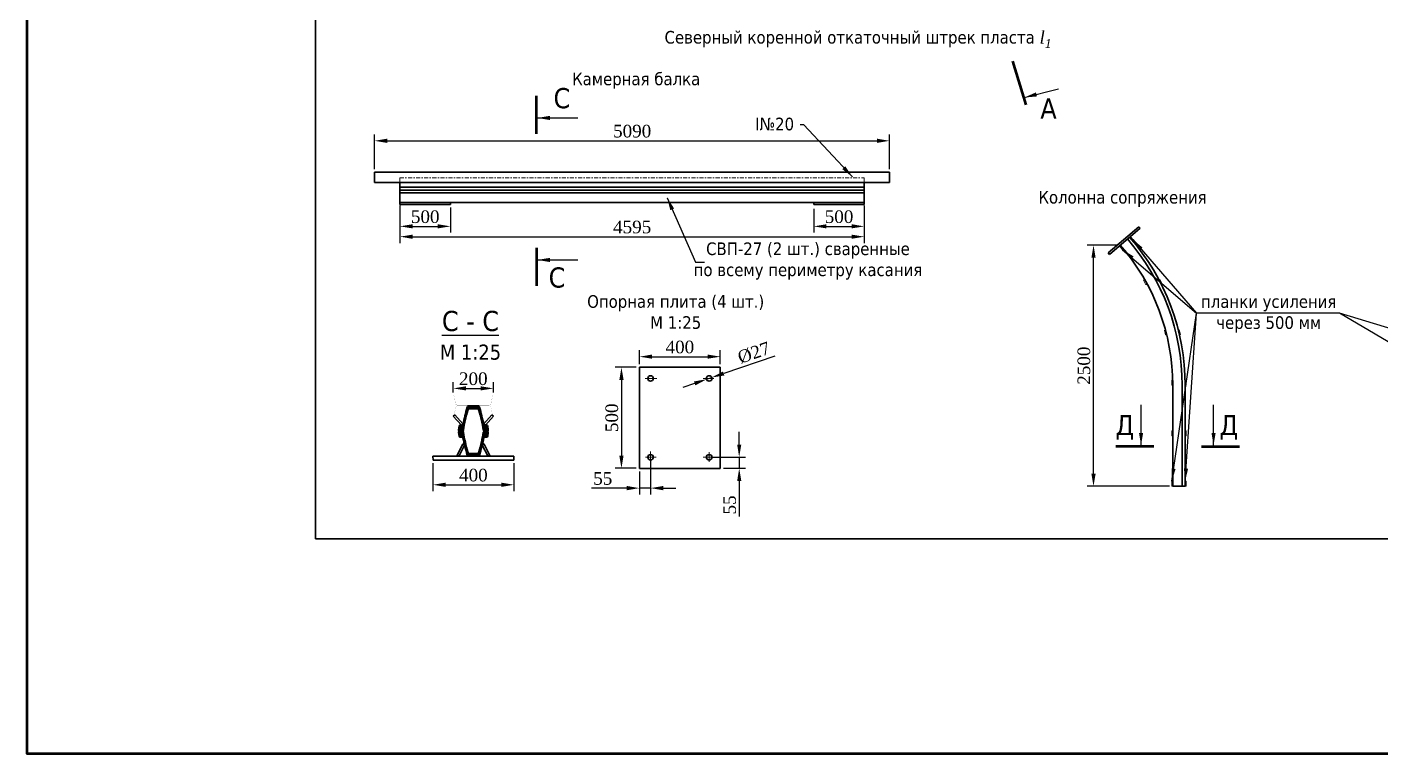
# Model space of a CAD drawing. Header units: millimetres. Extents: x -46762 to 217101, y -107409 to 31524.
# Drawn here: x 100884 to 114280, y -97237 to -90042 of the extents above; entities that cross this region are included whole.
import ezdxf

# ---------------------------------------------------------------- set-up
doc = ezdxf.new("R2010")
doc.units = ezdxf.units.MM
doc.linetypes.add('IRA2', pattern=[4, 2, -1, 0, -1])
doc.styles.get("Standard").update_dxf_attribs({"font": 'TIMES.TTF'})
doc.dimstyles.new('ISO-25', dxfattribs={"dimscale": 50, "dimtxt": 2.5, "dimasz": 2.5, "dimexe": 1.25, "dimexo": 0.625, "dimtad": 1, "dimdec": 0, "dimtxsty": 'Standard', "dimcen": 2.5, "dimadec": 0, "dimazin": 0, "dimtfac": 1, "dimtdec": 0, "dimtmove": 0, "dimatfit": 3, "dimfxl": 1, "dimarcsym": 0})
pattern_1 = [(50.1394231, (-23206.6627, -89156.6126), (3.64445831, -0.30991424), [0.381, -4.191]), (355.139423, (-23206.6627, -89156.6126), (-0.71415274, 3.81940635), [0.3048, -3.3528]), (100.590423, (-23206.359, -89156.6384), (2.93031879, 3.50947476), [0.3238, -3.5618]), (46.323623, (-23206.665, -89155.5966), (5.42361087, -0.82765125), [0.5715, -6.2865]), (96.775023, (-23206.213, -89155.6655), (4.73602897, 4.96005041), [0.4857, -5.3427]), (351.323423, (-23206.665, -89155.5966), (4.73603642, 4.96004167), [0.4572, -5.0292]), (21.1394231, (-23206.1565, -89155.8493), (3.03726566, -2.03792555), [0.381, -4.191]), (326.139423, (-23206.1565, -89155.8493), (1.22707288, 3.68675619), [0.3048, -3.3528]), (71.590823, (-23205.9034, -89156.019), (4.26433017, 1.64883882), [0.3238, -3.5618]), (37.6394231, (-23206.6627, -89156.6126), (0.057656773, 1.691246086), [0, -3.31216, 0, -3.4036, 0, -3.3655]), (7.6394231, (-23206.6627, -89156.6126), (1.331513724, 2.00685753), [0, -1.94056, 0, -3.23596, 0, -1.2827]), (327.6394231, (-23207.7955, -89156.6153), (2.71208268, -0.107975643), [0, -1.27, 0, -3.9624, 0, -5.2578]), (317.6394231, (-23208.3035, -89156.6166), (2.961337405, 0.51573744), [0, -1.651, 0, -2.63144, 0, -3.7338])]
pattern_2 = [(130.1394231, (233781.542, -88531.258), (-3.64290687, -0.327647296), [0.381, -4.191]), (185.139423, (233781.542, -88531.258), (0.69555612, 3.82283674), [0.3048, -3.3528]), (79.688423, (233781.2384, -88531.2853), (-2.94736388, 3.49517202), [0.3238, -3.5618]), (133.955223, (233781.5395, -88530.242), (-5.41951866, -0.8540369), [0.5715, -6.2865]), (83.503823, (233781.088, -88530.313), (-4.7601123, 4.93694252), [0.4857, -5.3427]), (188.955423, (233781.5395, -88530.242), (-4.7601197, 4.93693374), [0.4572, -5.0292]), (159.1394231, (233781.032, -88530.4973), (-3.02731158, -2.05268308), [0.381, -4.191]), (214.139423, (233781.032, -88530.4973), (-1.24500093, 3.68074065), [0.3048, -3.3528]), (108.688023, (233780.78, -88530.6683), (-4.27230418, 1.62806579), [0.3238, -3.5618]), (142.6394231, (233781.542, -88531.258), (-0.065886991, 1.690945455), [0, -3.31216, 0, -3.4036, 0, -3.3655]), (172.6394231, (233781.542, -88531.258), (-1.341264863, 2.000353598), [0, -1.94056, 0, -3.23596, 0, -1.2827]), (212.6394231, (233782.6748, -88531.2553), (-2.711525069, -0.121173438), [0, -1.27, 0, -3.9624, 0, -5.2578]), (222.6394231, (233783.1828, -88531.254), (-2.96381231, 0.50131919), [0, -1.651, 0, -2.63144, 0, -3.7338])]

# ---------------------------------------------------------------- blocks, each defined once
blk = doc.blocks.new('*D373')
at = {"color": 0, "lineweight": -2}
for p, q in [((104573, -91809), (104573, -92180)), ((109168, -91809), (109168, -92180)), ((104698, -92117), (109043, -92117))]:
    blk.add_line(p, q, dxfattribs=at)
at = {"color": 0, "lineweight": 0}
for points in [[(104698, -92097), (104698, -92138), (104573, -92117)], [(109043, -92097), (109043, -92138), (109168, -92117)]]:
    blk.add_solid(points, dxfattribs=at)
at = {"layer": 'Defpoints', "color": 0, "lineweight": 0}
for p in [(104573, -91778), (109168, -91778), (109168, -92117)]:
    blk.add_point(p, dxfattribs=at)
at = {"color": 0, "lineweight": 0, "insert": (106871, -92022), "char_height": 125, "attachment_point": 5}
blk.add_mtext('4595', dxfattribs=at)
blk = doc.blocks.new('*D374')
at = {"color": 0, "lineweight": -2}
for p, q in [((104323, -91449), (104323, -91105)), ((104448, -91168), (109293, -91168)), ((109418, -91449), (109418, -91105))]:
    blk.add_line(p, q, dxfattribs=at)
at = {"color": 0, "lineweight": 0}
for points in [[(104448, -91147), (104448, -91189), (104323, -91168)], [(109293, -91147), (109293, -91189), (109418, -91168)]]:
    blk.add_solid(points, dxfattribs=at)
at = {"layer": 'Defpoints', "color": 0, "lineweight": 0}
for p in [(109418, -91168), (104323, -91480), (109418, -91480)]:
    blk.add_point(p, dxfattribs=at)
at = {"color": 0, "lineweight": 0, "insert": (106871, -91073), "char_height": 125, "attachment_point": 5}
blk.add_mtext('5090', dxfattribs=at)
blk = doc.blocks.new('*D375')
at = {"color": 0, "lineweight": -2}
for p, q in [((104573, -91840), (104573, -92077)), ((105073, -91829), (105073, -92077)), ((104698, -92015), (104948, -92015))]:
    blk.add_line(p, q, dxfattribs=at)
at = {"color": 0, "lineweight": 0}
for points in [[(104698, -91994), (104698, -92035), (104573, -92015)], [(104948, -91994), (104948, -92035), (105073, -92015)]]:
    blk.add_solid(points, dxfattribs=at)
at = {"layer": 'Defpoints', "color": 0, "lineweight": 0}
for p in [(104573, -91809), (105073, -91798), (105073, -92015)]:
    blk.add_point(p, dxfattribs=at)
at = {"color": 0, "lineweight": 0, "insert": (104823, -91920), "char_height": 125, "attachment_point": 5}
blk.add_mtext('500', dxfattribs=at)
blk = doc.blocks.new('*D364')
at = {"color": 0, "lineweight": -2}
for p, q in [((108668, -91840), (108668, -92077)), ((109168, -91829), (109168, -92077)), ((108793, -92015), (109043, -92015))]:
    blk.add_line(p, q, dxfattribs=at)
at = {"color": 0, "lineweight": 0}
for points in [[(108793, -91994), (108793, -92035), (108668, -92015)], [(109043, -91994), (109043, -92035), (109168, -92015)]]:
    blk.add_solid(points, dxfattribs=at)
at = {"layer": 'Defpoints', "color": 0, "lineweight": 0}
for p in [(108668, -91809), (109168, -91798), (109168, -92015)]:
    blk.add_point(p, dxfattribs=at)
at = {"color": 0, "lineweight": 0, "insert": (108918, -91920), "char_height": 125, "attachment_point": 5}
blk.add_mtext('500', dxfattribs=at)
blk = doc.blocks.new('*D376')
at = {"color": 0, "lineweight": -2}
for p, q in [((105101, -93660), (105101, -93556)), ((105226, -93619), (105373, -93619)), ((105498, -93659), (105498, -93556))]:
    blk.add_line(p, q, dxfattribs=at)
at = {"color": 0, "lineweight": 0}
for points in [[(105226, -93598), (105226, -93639), (105101, -93619)], [(105373, -93598), (105373, -93639), (105498, -93619)]]:
    blk.add_solid(points, dxfattribs=at)
at = {"layer": 'Defpoints', "color": 0, "lineweight": 0}
for p in [(105498, -93619), (105101, -93691), (105498, -93690)]:
    blk.add_point(p, dxfattribs=at)
at = {"color": 0, "lineweight": 0, "insert": (105299, -93524), "char_height": 125, "attachment_point": 5}
blk.add_mtext('200', dxfattribs=at)
blk = doc.blocks.new('*D377')
at = {"color": 0, "lineweight": -2}
for p, q in [((104900, -94360), (104900, -94636)), ((105700, -94360), (105700, -94636)), ((105025, -94573), (105575, -94573))]:
    blk.add_line(p, q, dxfattribs=at)
at = {"color": 0, "lineweight": 0}
for points in [[(105025, -94552), (105025, -94594), (104900, -94573)], [(105575, -94552), (105575, -94594), (105700, -94573)]]:
    blk.add_solid(points, dxfattribs=at)
at = {"layer": 'Defpoints', "color": 0, "lineweight": 0}
for p in [(104900, -94329), (105700, -94328), (105700, -94573)]:
    blk.add_point(p, dxfattribs=at)
at = {"color": 0, "lineweight": 0, "insert": (105300, -94478), "char_height": 125, "attachment_point": 5}
blk.add_mtext('400', dxfattribs=at)
blk = doc.blocks.new('*D378')
at = {"color": 0, "lineweight": -2}
for p, q in [((106943, -93379), (106943, -93242)), ((107068, -93305), (107618, -93305)), ((107743, -93379), (107743, -93242))]:
    blk.add_line(p, q, dxfattribs=at)
at = {"color": 0, "lineweight": 0}
for points in [[(107068, -93284), (107068, -93325), (106943, -93305)], [(107618, -93284), (107618, -93325), (107743, -93305)]]:
    blk.add_solid(points, dxfattribs=at)
at = {"layer": 'Defpoints', "color": 0, "lineweight": 0}
for p in [(107743, -93305), (106943, -93410), (107743, -93410)]:
    blk.add_point(p, dxfattribs=at)
at = {"color": 0, "lineweight": 0, "insert": (107343, -93210), "char_height": 125, "attachment_point": 5}
blk.add_mtext('400', dxfattribs=at)
blk = doc.blocks.new('*D379')
at = {"color": 0, "lineweight": -2}
for p, q in [((106912, -93410), (106702, -93410)), ((106765, -93535), (106765, -94285)), ((106912, -94410), (106702, -94410))]:
    blk.add_line(p, q, dxfattribs=at)
at = {"color": 0, "lineweight": 0}
for points in [[(106744, -93535), (106786, -93535), (106765, -93410)], [(106744, -94285), (106786, -94285), (106765, -94410)]]:
    blk.add_solid(points, dxfattribs=at)
at = {"layer": 'Defpoints', "color": 0, "lineweight": 0}
for p in [(106943, -93410), (106765, -94410), (106943, -94410)]:
    blk.add_point(p, dxfattribs=at)
at = {"color": 0, "lineweight": 0, "insert": (106670, -93910), "char_height": 125, "attachment_point": 5, "rotation": 90}
blk.add_mtext('500', dxfattribs=at)
blk = doc.blocks.new('*D380')
at = {"color": 0, "lineweight": -2}
for p, q in [((108281, -93299), (107777, -93471)), ((107489, -93569), (107371, -93610)), ((107607, -93529), (107658, -93511))]:
    blk.add_line(p, q, dxfattribs=at)
at = {"color": 0, "lineweight": 0}
for points in [[(107770, -93451), (107783, -93491), (107658, -93511)], [(107482, -93550), (107496, -93589), (107607, -93529)]]:
    blk.add_solid(points, dxfattribs=at)
at = {"layer": 'Defpoints', "color": 0, "lineweight": 0}
for p in [(107607, -93529), (107658, -93511)]:
    blk.add_point(p, dxfattribs=at)
at = {"color": 0, "lineweight": 0, "insert": (108076, -93267), "char_height": 125, "attachment_point": 5, "rotation": 18.8886}
blk.add_mtext('%%C27', dxfattribs=at)
blk = doc.blocks.new('*D381')
at = {"color": 0, "lineweight": -2}
for p, q in [((107930, -94175), (107930, -94050)), ((107664, -94300), (107993, -94300)), ((107930, -94300), (107930, -94410)), ((107774, -94410), (107993, -94410)), ((107930, -94535), (107930, -94886))]:
    blk.add_line(p, q, dxfattribs=at)
at = {"color": 0, "lineweight": 0}
for points in [[(107910, -94175), (107951, -94175), (107930, -94300)], [(107910, -94535), (107951, -94535), (107930, -94410)]]:
    blk.add_solid(points, dxfattribs=at)
at = {"layer": 'Defpoints', "color": 0, "lineweight": 0}
for p in [(107633, -94300), (107743, -94410), (107930, -94410)]:
    blk.add_point(p, dxfattribs=at)
at = {"color": 0, "lineweight": 0, "insert": (107836, -94773), "char_height": 125, "attachment_point": 5, "rotation": 90}
blk.add_mtext('55', dxfattribs=at)
blk = doc.blocks.new('*D382')
at = {"color": 0, "lineweight": -2}
for p, q in [((106943, -94441), (106943, -94669)), ((107053, -94331), (107053, -94669)), ((106818, -94606), (106467, -94606)), ((107053, -94606), (106943, -94606)), ((107178, -94606), (107303, -94606))]:
    blk.add_line(p, q, dxfattribs=at)
at = {"color": 0, "lineweight": 0}
for points in [[(106818, -94585), (106818, -94627), (106943, -94606)], [(107178, -94585), (107178, -94627), (107053, -94606)]]:
    blk.add_solid(points, dxfattribs=at)
at = {"layer": 'Defpoints', "color": 0, "lineweight": 0}
for p in [(107053, -94300), (106943, -94410), (106943, -94606)]:
    blk.add_point(p, dxfattribs=at)
at = {"color": 0, "lineweight": 0, "insert": (106580, -94511), "char_height": 125, "attachment_point": 5}
blk.add_mtext('55', dxfattribs=at)
blk = doc.blocks.new('*D383')
at = {"color": 0, "lineweight": -2}
for p, q in [((111669, -92201), (111373, -92201)), ((111436, -94463), (111436, -92326)), ((112188, -94588), (111373, -94588))]:
    blk.add_line(p, q, dxfattribs=at)
at = {"color": 0, "lineweight": 0}
for points in [[(111415, -92326), (111457, -92326), (111436, -92201)], [(111415, -94463), (111457, -94463), (111436, -94588)]]:
    blk.add_solid(points, dxfattribs=at)
at = {"layer": 'Defpoints', "color": 0, "lineweight": 0}
for p in [(111436, -92201), (111700, -92201), (112220, -94588)]:
    blk.add_point(p, dxfattribs=at)
at = {"color": 0, "lineweight": 0, "insert": (111341, -93394), "char_height": 125, "attachment_point": 5, "rotation": 90}
blk.add_mtext('2500', dxfattribs=at)

msp = doc.modelspace()

# ---------------------------------------------------------------- hatches: boundary and pattern name
at = {"lineweight": 0}
h = msp.add_hatch(dxfattribs=at)
h.set_pattern_fill('AR-CONC', scale=0.02, angle=0.139423, style=0)
h.set_pattern_definition(pattern_1)
edge = h.paths.add_edge_path()
edge.add_arc((105209.79, -94179.28), 16.6, 92.65382, 152.69088)
edge.add_line((105195.04, -94171.67), (105214.55, -94181.63))
edge.add_line((105214.55, -94181.63), (105209.02, -94162.7))
h = msp.add_hatch(dxfattribs=at)
h.set_pattern_fill('AR-CONC', scale=0.02, angle=0.139423, style=0)
h.set_pattern_definition(pattern_2)
edge = h.paths.add_edge_path()
edge.add_arc((105391.06, -94178.84), 16.6, 27.587966, 87.625026)
edge.add_line((105391.75, -94162.26), (105386.3, -94181.21))
edge.add_line((105386.3, -94181.21), (105405.77, -94171.15))
h = msp.add_hatch(dxfattribs=at)
h.set_pattern_fill('AR-CONC', scale=0.02, angle=0.139423, style=0)
h.set_pattern_definition(pattern_1)
edge = h.paths.add_edge_path()
edge.add_arc((105150.3, -94284.93), 11.69, 146.987521, 199.390474)
edge.add_line((105139.27, -94288.81), (105160.49, -94288.76))
edge.add_line((105160.49, -94288.76), (105140.5, -94278.56))
h = msp.add_hatch(dxfattribs=at)
h.set_pattern_fill('AR-CONC', scale=0.02, angle=0.139423, style=0)
h.set_pattern_definition(pattern_2)
edge = h.paths.add_edge_path()
edge.add_arc((105451.06, -94284.2), 11.69, 340.888372, 393.291325)
edge.add_line((105460.83, -94277.78), (105440.89, -94288.08))
edge.add_line((105440.89, -94288.08), (105462.11, -94288.02))

# ---------------------------------------------------------------- linework, layer by layer
at = {"color": 7, "lineweight": 30}
for p, q in [((103736.42, -79523.9), (103736.42, -95107.32)), ((104323, -91479.99), (109418, -91479.99)), ((104323, -91479.99), (104323, -91580.07)), ((109418, -91479.99), (109418, -91580.07)), ((104573, -91580.07), (104323, -91580.07)), ((104573, -91580.07), (109168, -91580.07)), ((104573, -91580.07), (104573, -91777.52)), ((104573, -91626.46), (105087.79, -91626.46)), ((104573, -91626.46), (109168, -91626.46)), ((109168, -91580.07), (109168, -91777.52)), ((109168, -91580.07), (109418, -91580.07)), ((104573, -91655.88), (105091.31, -91655.88)), ((104573, -91655.88), (109168, -91655.88)), ((104573, -91684.62), (105087.88, -91684.62)), ((104573, -91684.62), (109168, -91684.62)), ((104573, -91777.52), (105050.66, -91777.52)), ((104573, -91777.52), (109168, -91777.52)), ((104573, -91777.52), (104573, -91797.52)), ((104573, -91797.52), (105073, -91797.52)), ((105073, -91797.52), (105073, -91777.52)), ((108668, -91777.52), (109145.66, -91777.52)), ((108668, -91777.52), (108668, -91797.52)), ((108668, -91797.52), (109168, -91797.52)), ((109168, -91797.52), (109168, -91777.52)), ((111883.27, -92018.06), (111579.76, -92278.6)), ((111883.27, -92018.06), (111896.31, -92033.23)), ((111592.8, -92293.77), (111896.11, -92032.99)), ((111579.76, -92278.6), (111592.8, -92293.77)), ((106942.89, -94180.21), (106942.89, -93410.21)), ((106942.89, -93410.21), (107742.89, -93410.21)), ((107742.89, -93410.21), (107742.89, -94180.21)), ((112219.67, -94587.57), (112219.67, -93587.57)), ((112313.67, -93587.57), (112313.67, -94587.57)), ((112342.67, -93587.57), (112342.67, -94587.57)), ((105115.94, -93881.3), (105101, -93894.59)), ((105101, -93894.59), (105180.75, -93984.25)), ((105195.7, -93970.95), (105115.94, -93881.3)), ((105249.2, -93796.09), (105349.78, -93795.93)), ((105263.84, -93822.07), (105335.23, -93821.95)), ((105404.13, -93970.45), (105483.45, -93880.4)), ((105498.46, -93893.62), (105419.14, -93983.67)), ((105483.45, -93880.4), (105498.46, -93893.62)), ((105152.37, -94028.78), (105157.74, -93992.56)), ((105167.58, -93984.22), (105186.69, -93984.19)), ((105180.75, -93984.25), (105195.7, -93970.95)), ((105419.14, -93983.67), (105404.13, -93970.45)), ((105412.89, -93983.83), (105431.99, -93983.8)), ((105447.34, -94028.31), (105441.87, -93992.1)), ((105195.04, -94171.67), (105140.5, -94278.56)), ((105152.42, -94056.03), (105157.9, -94092.24)), ((105164.31, -94042.22), (105190.02, -94042.18)), ((105164.31, -94042.55), (105190.02, -94042.51)), ((105167.77, -94100.54), (105186.87, -94100.51)), ((105214.55, -94181.63), (105195.04, -94171.67)), ((105214.55, -94181.63), (105209.02, -94162.7)), ((105386.3, -94181.21), (105391.75, -94162.26)), ((105386.3, -94181.21), (105405.77, -94171.15)), ((105405.77, -94171.15), (105460.83, -94277.78)), ((105409.74, -94041.83), (105435.45, -94041.79)), ((105409.75, -94042.16), (105435.46, -94042.12)), ((105413.07, -94100.15), (105432.18, -94100.12)), ((105447.39, -94055.56), (105442.02, -94091.79)), ((105700.18, -94288.33), (104900.18, -94288.97)), ((104900.18, -94288.97), (104900.24, -94328.97)), ((105160.49, -94288.76), (105139.27, -94288.81)), ((105140.5, -94278.56), (105160.49, -94288.76)), ((105158.31, -94287.65), (105212.85, -94180.76)), ((105249.99, -94288.41), (105350.56, -94288.25)), ((105264.54, -94262.39), (105335.93, -94262.28)), ((105300.18, -94288.33), (105347.67, -94288.26)), ((105443.06, -94286.95), (105388, -94180.33)), ((105460.83, -94277.78), (105440.89, -94288.08)), ((105440.89, -94288.08), (105462.11, -94288.02)), ((105700.18, -94288.33), (105700.24, -94328.33)), ((106942.89, -94410.21), (106942.89, -94180.21)), ((107742.89, -94180.21), (107742.89, -94410.21)), ((105700.24, -94328.33), (104900.24, -94328.97)), ((107742.89, -94410.21), (106942.89, -94410.21)), ((112342.67, -94587.57), (112219.67, -94587.57)), ((103736.42, -95107.32), (125867.66, -95107.32))]:
    msp.add_line(p, q, dxfattribs=at)
at = {"color": 7, "lineweight": 50}
for p, q in [((110768.32, -90812.85), (110637.6, -90380.75)), ((105923.01, -91099.08), (105923.01, -90723.39)), ((105923.01, -92228.85), (105923.01, -92604.54)), ((112033.32, -94192.9), (111657.63, -94192.9)), ((112504.91, -94192.9), (112880.6, -94192.9))]:
    msp.add_line(p, q, dxfattribs=at)
at = {"color": 9, "linetype": 'IRA2', "lineweight": 15, "ltscale": 20}
msp.add_line((104573, -91533.69), (109168, -91533.69), dxfattribs=at)
at = {"color": 9, "lineweight": 15}
for p, q in [((104573, -91533.69), (104573, -91580.07)), ((109168, -91533.69), (109168, -91580.07))]:
    msp.add_line(p, q, dxfattribs=at)
at = {"color": 7, "lineweight": 0}
for p, q in [((106998.51, -93520.21), (107113.69, -93520.21)), ((107573.72, -93520.21), (107679.07, -93520.21)), ((105206.73, -93930.21), (105227.64, -93900.25)), ((105208.64, -93921.93), (105229.75, -93891.67)), ((105210.57, -93913.6), (105231.95, -93882.97)), ((105212.54, -93905.24), (105234.24, -93874.14)), ((105214.54, -93896.83), (105236.62, -93865.18)), ((105216.56, -93888.37), (105239.11, -93856.07)), ((105218.62, -93879.88), (105241.7, -93846.81)), ((105220.71, -93871.34), (105244.4, -93837.39)), ((105222.83, -93862.75), (105269.37, -93796.06)), ((105224.98, -93854.12), (105265.5, -93796.06)), ((105227.17, -93845.44), (105261.62, -93796.07)), ((105229.39, -93836.71), (105257.75, -93796.08)), ((105231.64, -93827.94), (105253.87, -93796.08)), ((105233.92, -93819.11), (105249.99, -93796.09)), ((105236.25, -93810.24), (105245.77, -93796.6)), ((105252.73, -93825.45), (105273.25, -93796.05)), ((105258.44, -93822.82), (105277.12, -93796.04)), ((105262.82, -93822.09), (105281, -93796.04)), ((105266.71, -93822.06), (105284.88, -93796.03)), ((105270.59, -93822.06), (105288.75, -93796.03)), ((105274.46, -93822.05), (105292.63, -93796.02)), ((105278.34, -93822.04), (105296.5, -93796.01)), ((105282.22, -93822.04), (105300.38, -93796.01)), ((105286.09, -93822.03), (105304.26, -93796)), ((105289.97, -93822.02), (105308.13, -93796)), ((105293.84, -93822.02), (105312.01, -93795.99)), ((105297.72, -93822.01), (105315.88, -93795.98)), ((105301.6, -93822.01), (105319.76, -93795.98)), ((105305.47, -93822), (105323.64, -93795.97)), ((105309.35, -93821.99), (105327.51, -93795.96)), ((105313.22, -93821.99), (105331.39, -93795.96)), ((105317.1, -93821.98), (105335.26, -93795.95)), ((105320.98, -93821.98), (105339.14, -93795.95)), ((105324.85, -93821.97), (105343.02, -93795.94)), ((105328.73, -93821.96), (105346.89, -93795.93)), ((105332.6, -93821.96), (105350.74, -93795.97)), ((105336.45, -93821.99), (105354.09, -93796.72)), ((105339.96, -93822.51), (105356.89, -93798.25)), ((105343.1, -93823.56), (105359.2, -93800.48)), ((105345.94, -93825.04), (105360.96, -93803.52)), ((105348.48, -93826.95), (105362.09, -93807.45)), ((105350.73, -93829.28), (105363.16, -93811.46)), ((105352.65, -93832.07), (105364.22, -93815.48)), ((105354.17, -93835.44), (105365.29, -93819.51)), ((105355.33, -93839.32), (105366.35, -93823.54)), ((105356.47, -93843.24), (105367.4, -93827.57)), ((105357.6, -93847.17), (105368.46, -93831.61)), ((105358.72, -93851.11), (105369.51, -93835.65)), ((105359.83, -93855.06), (105370.55, -93839.7)), ((105360.94, -93859.03), (105371.6, -93843.75)), ((105362.04, -93863), (105372.64, -93847.81)), ((105363.12, -93866.99), (105373.67, -93851.88)), ((105364.2, -93870.99), (105374.7, -93855.94)), ((105365.27, -93875.01), (105375.73, -93860.02)), ((105366.33, -93879.03), (105376.76, -93864.09)), ((105366.33, -93879.03), (105376.76, -93864.09)), ((105367.47, -93882.95), (105377.78, -93868.18)), ((105368.6, -93886.88), (105378.8, -93872.27)), ((105369.47, -93891.19), (105379.82, -93876.36)), ((105370.49, -93895.27), (105380.83, -93880.46)), ((105371.51, -93899.36), (105381.84, -93884.56)), ((105372.52, -93903.46), (105382.84, -93888.67)), ((105373.52, -93907.58), (105383.85, -93892.78)), ((105374.51, -93911.71), (105384.84, -93896.9)), ((105375.49, -93915.85), (105385.84, -93901.02)), ((105376.46, -93920.01), (105386.83, -93905.15)), ((105376.46, -93920.01), (105386.83, -93905.15)), ((105152.29, -94030.41), (105184.54, -93984.19)), ((105153.13, -94023.66), (105180.67, -93984.2)), ((105153.16, -94034.71), (105188.54, -93984.01)), ((105154.18, -94016.61), (105176.79, -93984.2)), ((105154.93, -94037.73), (105216.56, -93949.4)), ((105155.22, -94009.57), (105172.92, -93984.21)), ((105156.26, -94002.53), (105169.04, -93984.22)), ((105157.25, -94039.95), (105214.96, -93957.25)), ((105157.3, -93995.49), (105164.91, -93984.59)), ((105160.07, -94041.46), (105213.41, -93965.02)), ((105163.43, -94042.19), (105211.93, -93972.69)), ((105167.28, -94042.22), (105210.5, -93980.29)), ((105171.16, -94042.21), (105209.13, -93987.8)), ((105175.03, -94042.21), (105207.81, -93995.24)), ((105178.91, -94042.2), (105206.54, -94002.61)), ((105182.78, -94042.2), (105205.32, -94009.9)), ((105186.66, -94042.19), (105204.15, -94017.12)), ((105190.54, -94042.17), (105203.03, -94024.28)), ((105195.25, -94040.97), (105201.95, -94031.37)), ((105197.59, -93971.05), (105218.23, -93941.46)), ((105199.36, -93962.96), (105219.97, -93933.43)), ((105201.16, -93954.83), (105221.78, -93925.29)), ((105202.99, -93946.66), (105223.65, -93917.05)), ((105204.84, -93938.46), (105225.61, -93908.71)), ((105377.42, -93924.18), (105387.82, -93909.28)), ((105378.37, -93928.37), (105388.8, -93913.42)), ((105379.31, -93932.57), (105389.78, -93917.56)), ((105380.24, -93936.78), (105390.76, -93921.71)), ((105381.16, -93941), (105391.73, -93925.86)), ((105382.08, -93945.25), (105392.7, -93930.02)), ((105382.98, -93949.5), (105393.67, -93934.18)), ((105383.87, -93953.77), (105394.63, -93938.35)), ((105384.75, -93958.05), (105395.59, -93942.52)), ((105385.62, -93962.35), (105396.55, -93946.7)), ((105386.49, -93966.67), (105397.5, -93950.89)), ((105387.34, -93970.99), (105398.45, -93955.07)), ((105388.18, -93975.34), (105399.39, -93959.27)), ((105388.34, -93958.46), (105396.55, -93946.7)), ((105389.01, -93979.7), (105400.33, -93963.47)), ((105389.83, -93984.07), (105401.27, -93967.67)), ((105390.64, -93988.46), (105402.2, -93971.88)), ((105391.43, -93992.87), (105403.13, -93976.1)), ((105392.22, -93997.29), (105404.63, -93979.5)), ((105393, -94001.72), (105406.88, -93981.83)), ((105393.76, -94006.18), (105409.71, -93983.32)), ((105394.51, -94010.64), (105413.23, -93983.83)), ((105395.25, -94015.13), (105417.1, -93983.82)), ((105395.98, -94019.63), (105420.98, -93983.82)), ((105396.7, -94024.15), (105424.85, -93983.81)), ((105397.41, -94028.68), (105428.73, -93983.8)), ((105398.18, -94033.12), (105432.59, -93983.82)), ((105399.72, -94036.46), (105435.92, -93984.6)), ((105401.88, -94038.92), (105438.61, -93986.29)), ((105404.54, -94040.66), (105440.7, -93988.85)), ((105407.71, -94041.66), (105441.94, -93992.61)), ((105411.47, -94041.83), (105442.63, -93997.17)), ((105415.34, -94041.83), (105443.32, -94001.73)), ((105419.22, -94041.82), (105444.01, -94006.29)), ((105423.09, -94041.81), (105444.7, -94010.85)), ((105426.97, -94041.81), (105445.39, -94015.41)), ((105430.84, -94041.8), (105446.08, -94019.97)), ((105434.72, -94041.8), (105446.77, -94024.53)), ((105438.96, -94041.26), (105447.42, -94029.15)), ((105152.33, -94054.4), (105184.73, -94100.52)), ((105153.18, -94050.09), (105188.73, -94100.68)), ((105153.19, -94061.15), (105180.85, -94100.52)), ((105154.26, -94068.19), (105176.98, -94100.53)), ((105154.94, -94047.07), (105216.86, -94135.2)), ((105155.32, -94075.23), (105173.1, -94100.53)), ((105156.39, -94082.27), (105169.22, -94100.54)), ((105157.26, -94044.85), (105215.23, -94127.36)), ((105157.45, -94089.31), (105165.09, -94100.18)), ((105160.07, -94043.33), (105213.66, -94119.6)), ((105163.43, -94042.58), (105212.15, -94111.93)), ((105167.28, -94042.54), (105210.7, -94104.34)), ((105171.16, -94042.54), (105209.3, -94096.83)), ((105175.03, -94042.53), (105207.96, -94089.39)), ((105178.91, -94042.52), (105206.66, -94082.03)), ((105182.78, -94042.52), (105205.42, -94074.74)), ((105186.66, -94042.51), (105204.23, -94067.52)), ((105190.54, -94042.52), (105203.09, -94060.37)), ((105195.26, -94043.7), (105201.99, -94053.28)), ((105197.82, -94113.62), (105218.55, -94143.14)), ((105199.62, -94121.7), (105220.32, -94151.17)), ((105201.44, -94129.83), (105222.15, -94159.3)), ((105203.29, -94137.99), (105224.05, -94167.53)), ((105205.17, -94146.18), (105226.03, -94175.87)), ((105207.08, -94154.42), (105228.09, -94184.32)), ((105209.02, -94162.7), (105230.23, -94192.89)), ((105210.98, -94171.02), (105232.46, -94201.59)), ((105374.92, -94172.39), (105385.3, -94187.18)), ((105375.89, -94168.25), (105386.29, -94183.05)), ((105376.84, -94164.09), (105387.26, -94178.92)), ((105377.79, -94159.91), (105388.24, -94174.78)), ((105378.73, -94155.73), (105389.21, -94170.64)), ((105379.66, -94151.52), (105390.18, -94166.5)), ((105380.58, -94147.31), (105391.14, -94162.35)), ((105381.48, -94143.08), (105392.1, -94158.19)), ((105382.38, -94138.84), (105393.06, -94154.03)), ((105383.27, -94134.58), (105394.01, -94149.86)), ((105384.15, -94130.31), (105394.96, -94145.69)), ((105385.02, -94126.02), (105395.91, -94141.52)), ((105385.88, -94121.72), (105396.85, -94137.33)), ((105386.73, -94117.4), (105397.79, -94133.15)), ((105387.56, -94113.07), (105398.72, -94128.95)), ((105388.39, -94108.72), (105399.65, -94124.76)), ((105389.21, -94104.36), (105400.58, -94120.55)), ((105390.01, -94099.99), (105401.51, -94116.35)), ((105390.81, -94095.59), (105402.43, -94112.13)), ((105391.59, -94091.19), (105403.34, -94107.91)), ((105392.36, -94086.76), (105404.83, -94104.51)), ((105393.12, -94082.32), (105407.07, -94102.17)), ((105393.87, -94077.87), (105409.9, -94100.68)), ((105394.61, -94073.4), (105413.41, -94100.15)), ((105395.34, -94068.91), (105417.29, -94100.15)), ((105396.06, -94064.41), (105421.16, -94100.14)), ((105396.76, -94059.88), (105425.04, -94100.13)), ((105397.45, -94055.35), (105428.91, -94100.13)), ((105398.21, -94050.91), (105432.78, -94100.1)), ((105399.74, -94047.56), (105436.1, -94099.31)), ((105401.89, -94045.1), (105438.79, -94097.61)), ((105404.55, -94043.35), (105440.87, -94095.05)), ((105407.71, -94042.34), (105442.1, -94091.28)), ((105411.47, -94042.16), (105442.77, -94086.72)), ((105415.34, -94042.15), (105443.45, -94082.16)), ((105419.22, -94042.14), (105444.12, -94077.59)), ((105423.09, -94042.14), (105444.8, -94073.03)), ((105426.97, -94042.13), (105445.48, -94068.47)), ((105430.85, -94042.13), (105446.15, -94063.91)), ((105434.72, -94042.12), (105446.83, -94059.35)), ((105438.97, -94042.64), (105447.46, -94054.73)), ((105212.98, -94179.38), (105234.77, -94210.41)), ((105215, -94187.79), (105237.19, -94219.36)), ((105217.05, -94196.23), (105239.7, -94228.46)), ((105219.14, -94204.72), (105242.32, -94237.71)), ((105221.25, -94213.25), (105245.05, -94247.12)), ((105223.4, -94221.83), (105270.15, -94288.38)), ((105225.58, -94230.46), (105266.28, -94288.39)), ((105227.79, -94239.13), (105262.4, -94288.39)), ((105230.04, -94247.85), (105258.53, -94288.4)), ((105232.32, -94256.62), (105254.65, -94288.41)), ((105234.63, -94265.44), (105250.77, -94288.41)), ((105236.98, -94274.3), (105246.55, -94287.91)), ((105253.42, -94259.04), (105274.03, -94288.37)), ((105259.14, -94261.66), (105277.91, -94288.37)), ((105263.52, -94262.37), (105281.78, -94288.36)), ((105267.41, -94262.38), (105285.66, -94288.36)), ((105271.29, -94262.38), (105289.53, -94288.35)), ((105275.16, -94262.37), (105293.41, -94288.34)), ((105279.04, -94262.37), (105297.29, -94288.34)), ((105282.92, -94262.36), (105301.16, -94288.33)), ((105286.79, -94262.35), (105305.04, -94288.33)), ((105290.67, -94262.35), (105308.91, -94288.32)), ((105294.54, -94262.34), (105312.79, -94288.31)), ((105298.42, -94262.34), (105316.67, -94288.31)), ((105302.3, -94262.33), (105320.54, -94288.3)), ((105306.17, -94262.32), (105324.42, -94288.29)), ((105310.05, -94262.32), (105328.29, -94288.29)), ((105313.92, -94262.31), (105332.17, -94288.28)), ((105317.8, -94262.3), (105336.05, -94288.28)), ((105321.68, -94262.3), (105339.92, -94288.27)), ((105325.55, -94262.29), (105343.8, -94288.26)), ((105329.43, -94262.29), (105347.67, -94288.26)), ((105333.3, -94262.28), (105351.52, -94288.21)), ((105337.15, -94262.24), (105354.86, -94287.45)), ((105340.66, -94261.7), (105357.66, -94285.91)), ((105343.8, -94260.65), (105359.97, -94283.67)), ((105346.63, -94259.15), (105361.71, -94280.63)), ((105349.16, -94257.24), (105362.83, -94276.7)), ((105351.4, -94254.9), (105363.89, -94272.68)), ((105353.31, -94252.1), (105364.94, -94268.65)), ((105354.82, -94248.73), (105365.99, -94264.63)), ((105355.97, -94244.84), (105367.04, -94260.59)), ((105357.1, -94240.92), (105368.08, -94256.56)), ((105358.22, -94236.99), (105369.12, -94252.51)), ((105359.33, -94233.05), (105370.16, -94248.47)), ((105360.43, -94229.09), (105371.2, -94244.42)), ((105361.52, -94225.12), (105372.23, -94240.36)), ((105362.6, -94221.14), (105373.25, -94236.3)), ((105363.68, -94217.15), (105374.28, -94232.23)), ((105364.75, -94213.14), (105375.3, -94228.16)), ((105365.8, -94209.13), (105376.31, -94224.08)), ((105366.85, -94205.1), (105377.32, -94220)), ((105367.89, -94201.05), (105378.33, -94215.92)), ((105368.92, -94197), (105379.34, -94211.83)), ((105369.95, -94192.93), (105380.34, -94207.73)), ((105370.96, -94188.85), (105381.34, -94203.63)), ((105371.96, -94184.76), (105382.34, -94199.52)), ((105372.96, -94180.65), (105383.33, -94195.41)), ((105373.94, -94176.53), (105384.32, -94191.3)), ((107109.31, -94300.21), (107004.36, -94300.21)), ((107052.89, -94354.29), (107052.89, -94244.7)), ((107681.79, -94300.21), (107573.72, -94300.21)), ((107632.89, -94250.54), (107632.89, -94345.53))]:
    msp.add_line(p, q, dxfattribs=at)
at = {"color": 7}
msp.add_line((105347.67, -94288.26), (105300.18, -94288.33), dxfattribs=at)
at = {"color": 3, "lineweight": 50}
msp.add_lwpolyline([(100883.66, -77707.46), (128200.68, -77707.46), (128200.68, -97237.32), (100883.66, -97237.32)], close=True, dxfattribs=at)
at = {"color": 7, "lineweight": 15}
for points in [[(111801.38, -92114.77), (111793.64, -92121.09), (111825.27, -92159.82), (111833.01, -92153.49), (111801.38, -92114.77)], [(111700.37, -92201.28), (111692.62, -92207.61), (111724.25, -92246.33), (111732, -92240.01), (111700.37, -92201.28)], [(111940.43, -92543.46), (111931.61, -92548.17), (111955.15, -92592.28), (111963.97, -92587.57), (111940.43, -92543.46)], [(112092.75, -92541.2), (112083.93, -92545.91), (112107.47, -92590.02), (112116.29, -92585.31), (112092.75, -92541.2)], [(112146.56, -93039.08), (112136.81, -93041.31), (112147.94, -93090.05), (112157.69, -93087.83), (112146.56, -93039.08)], [(112284.89, -93037.86), (112275.14, -93040.09), (112286.27, -93088.83), (112296.01, -93086.61), (112284.89, -93037.86)], [(112219.67, -93537.57), (112209.67, -93537.57), (112209.67, -93587.57), (112219.67, -93587.57), (112219.67, -93537.57)], [(112352.67, -93537.57), (112342.67, -93537.57), (112342.67, -93587.57), (112352.67, -93587.57), (112352.67, -93537.57)], [(112219.67, -94037.57), (112209.67, -94037.57), (112209.67, -94087.57), (112219.67, -94087.57), (112219.67, -94037.57)], [(112352.67, -94037.57), (112342.67, -94037.57), (112342.67, -94087.57), (112352.67, -94087.57), (112352.67, -94037.57)], [(112219.67, -94537.57), (112209.67, -94537.57), (112209.67, -94587.57), (112219.67, -94587.57), (112219.67, -94537.57)], [(112352.67, -94537.57), (112342.67, -94537.57), (112342.67, -94587.57), (112352.67, -94587.57), (112352.67, -94537.57)]]:
    msp.add_lwpolyline(points, dxfattribs=at)
at = {"color": 7, "linetype": 'Continuous', "const_width": 1}
for points in [[(105100.76, -93690.86, -0.35210428), (105108.58, -93697.12, -0.35210428)], [(105299.46, -93784.9), (105143.62, -93785.28, -0.35210428), (105125.03, -93770.41), (105118.26, -93740)], [(105299.46, -93784.9), (105455.3, -93784.52, 0.35210428), (105473.82, -93769.56), (105480.44, -93739.12)], [(105497.71, -93689.89, 0.35210428), (105489.91, -93696.19, 0.35210428)], [(105101.24, -93891.02, 0.35210428), (105109.04, -93884.72, 0.35210428)], [(105299.49, -93796.01), (105455.33, -93795.63, -0.35210428), (105473.92, -93810.5), (105480.69, -93840.91)], [(105498.2, -93890.05, -0.35210428), (105490.37, -93883.79, -0.35210428)]]:
    msp.add_lwpolyline(points, format="xyb", dxfattribs=at)
for points in [[(105101, -93790.94), (105100.76, -93690.86)], [(105118.26, -93740), (105108.58, -93696.53)], [(105480.44, -93739.12), (105489.91, -93695.6)], [(105497.95, -93789.97), (105497.71, -93689.89)], [(105101, -93790.94), (105101.24, -93891.02)], [(105118.51, -93841.79), (105109.04, -93885.31)], [(105480.69, -93840.91), (105490.37, -93884.38)], [(105497.95, -93789.97), (105498.2, -93890.05)]]:
    msp.add_lwpolyline(points, dxfattribs=at)
at = {"color": 7, "linetype": 'Continuous', "lineweight": 30, "const_width": 1}
msp.add_lwpolyline([(105299.49, -93796.01), (105143.65, -93796.39, 0.35210428), (105125.13, -93811.35), (105118.51, -93841.79)], format="xyb", dxfattribs=at)
at = {"color": 7, "lineweight": 30}
for centre in [(107052.89, -93520.21), (107632.89, -93520.21), (107052.89, -94300.21), (107632.89, -94300.21)]:
    msp.add_circle(centre, 27, dxfattribs=at)
for centre, radius, start, end in [((110109.67, -93587.57), 2204, 0, 41.055749), ((110109.67, -93587.57), 2233, 0, 41.050975), ((110109.67, -93587.57), 2110, 0, 41.072127), ((109019.89, -94804.84), 3912.18, 165.192523, 167.774605), ((106665.28, -94249.94), 1479.56, 163.76967, 171.53059), ((105249.22, -93808.09), 12, 88.697376, 165.330274), ((105263.87, -93842.07), 20, 86.442352, 163.555738), ((105335.26, -93841.95), 20, 16.626173, 93.739559), ((105349.8, -93807.93), 12, 14.851637, 91.484535), ((103935.15, -94254.27), 1479.56, 8.651321, 16.412241), ((101582.31, -94816.65), 3912.18, 12.407306, 14.989388), ((105164.29, -94030.22), 12, 170.073841, 270.685009), ((105167.6, -93994.22), 10, 89.653702, 172.732133), ((105186.67, -93974.19), 10, 270.090956, 348.337834), ((105190, -94030.18), 12, 270.090956, 351.901723), ((105409.73, -94029.83), 12, 188.280188, 270.090956), ((105412.87, -93973.83), 10, 191.844077, 270.090956), ((105432.01, -93993.8), 10, 7.449779, 90.528209), ((105435.44, -94029.79), 12, 269.496902, 10.10807), ((105164.33, -94054.55), 12, 89.496902, 190.10807), ((105167.75, -94090.54), 10, 187.449779, 270.528209), ((105186.89, -94110.51), 10, 11.844077, 90.090956), ((105190.04, -94054.51), 12, 8.280188, 90.090956), ((105209.79, -94179.28), 16.6, 92.65382, 152.69088), ((109017.45, -93267.7), 3912.18, 192.407306, 194.989388), ((106664.61, -93830.07), 1479.56, 188.651321, 196.412241), ((103934.48, -93834.4), 1479.56, 343.76967, 351.53059), ((101579.87, -93279.5), 3912.18, 345.192523, 347.774605), ((105391.06, -94178.84), 16.6, 27.587966, 87.625026), ((105409.76, -94054.16), 12, 90.090956, 171.901723), ((105413.09, -94110.15), 10, 90.090956, 168.337834), ((105432.16, -94090.12), 10, 269.653702, 352.732133), ((105435.47, -94054.12), 12, 350.073841, 90.685009), ((105150.3, -94284.93), 11.69, 146.987521, 199.390474), ((105249.97, -94276.41), 12, 194.851637, 271.484535), ((105264.5, -94242.39), 20, 196.626173, 273.739559), ((105335.89, -94242.28), 20, 266.442352, 343.555738), ((105350.54, -94276.25), 12, 268.697376, 345.330274), ((105451.06, -94284.2), 11.69, 340.888372, 33.291325)]:
    msp.add_arc(centre, radius, start, end, dxfattribs=at)

# ---------------------------------------------------------------- texts
at = {"attachment_point": 5}
for s, insert, char_height, width in [('\\A1;{\\fTahoma|b0|i0|c204|p34;Северный коренной откаточный штрек пласта \\fTimes New Roman|b0|i1|c204|p18;l\\H0.7x;\\S^ 1;\\fTahoma|b0|i0|c204|p34;\\H1.4286x;  }', (109105.91, -90164.43), 125, 4813.7405), ('\\A1;{\\fTahoma|b0|i0|c204|p34;Камерная балка\\H1x; }', (106910.56, -90573.06), 125, 3737.9383), ('{\\fTahoma|b0|i0|c204|p34;С}', (106175.15, -90747.67), 200, 5998.41), ('{\\fTahoma|b0|i0|c204|p34;А}', (110990.63, -90847.28), 200, 5998.41), ('\\A1;{\\fTahoma|b0|i0|c0|p34; I\\fTahoma|b0|i0|c204|p34;№20 }', (108257.28, -91002.89), 125, 3737.9383), ('\\A1;{\\fTahoma|b0|i0|c204|p34;Колонна сопряжения}', (111722.46, -91744.29), 125, 3737.9383), ('\\A1;{\\fTahoma|b0|i0|c204|p34;СВП-27 (2 шт.) сваренные\\Pпо всему периметру касания}', (108610.46, -92358.55), 125, 3737.9383), ('{\\fTahoma|b0|i0|c204|p34;С}', (106127, -92523), 200, 5998.41), ('\\A1;{\\fTahoma|b0|i0|c204|p34;Опорная плита (4 шт.)\\PМ 1:25}', (107301.64, -92863.73), 125, 3737.9383), ('\\A1;{\\fTahoma|b0|i0|c204|p34;планки усиления\\Pчерез 500 мм}', (113169.45, -92881.17), 125, 3737.9383), ('{\\fTahoma|b0|i0|c204|p34;\\LС - С\\P\\H0.75x;\\lМ 1:25}', (105270.85, -93094.59), 200, 5998.41), ('{\\fTahoma|b0|i0|c204|p34;Д}', (111744.54, -94003.3), 200, 5998.41), ('{\\fTahoma|b0|i0|c204|p34;Д}', (112775.91, -94003.3), 200, 5998.41)]:
    msp.add_mtext(s, dxfattribs=dict(at, insert=insert, char_height=char_height, width=width))

# ---------------------------------------------------------------- dimensions: what is measured, and where the dimension line sits
at = {"color": 7, "lineweight": 0}
for base, p1, p2, text, picture, middle in [((109418, -91167.79), (104323, -91479.99), (109418, -91479.99), '5090', '*D374', (106870.5, -91072.78)), ((107742.89, -93304.58), (106942.89, -93410.21), (107742.89, -93410.21), '400', '*D378', (107342.89, -93209.75)), ((105497.71, -93618.57), (105100.76, -93690.86), (105497.71, -93689.89), '200', '*D376', (105299.23, -93523.74)), ((106942.89, -94606.26), (107052.89, -94300.21), (106942.89, -94410.21), '55', '*D382', (106579.85, -94511.43)), ((105700.24, -94573.13), (104900.24, -94328.97), (105700.24, -94328.33), '400', '*D377', (105300.24, -94478.3))]:
    dim = msp.add_linear_dim(base=base, p1=p1, p2=p2, text=text, dimstyle='ISO-25', dxfattribs=at)
    dim.commit()
    dim.dimension.update_dxf_attribs({"geometry": picture, "text_midpoint": middle})
for base, p1, p2, picture, middle in [((109168, -92117.39), (104573, -91777.52), (109168, -91777.52), '*D373', (106870.5, -92022.38)), ((105073, -92014.65), (104573, -91808.77), (105073, -91797.52), '*D375', (104823, -91919.82)), ((109168, -92014.65), (108668, -91808.77), (109168, -91797.52), '*D364', (108918, -91919.82))]:
    dim = msp.add_linear_dim(base=base, p1=p1, p2=p2, dimstyle='ISO-25', dxfattribs=at)
    dim.commit()
    dim.dimension.update_dxf_attribs({"geometry": picture, "text_midpoint": middle})
for base, p1, p2, text, picture, middle in [((111435.81, -92201.28), (112219.67, -94587.57), (111700.37, -92201.28), '2500', '*D383', (111340.98, -93394.43)), ((106764.83, -94410.21), (106942.89, -93410.21), (106942.89, -94410.21), '500', '*D379', (106670, -93910.21)), ((107930.49, -94410.21), (107632.89, -94300.21), (107742.89, -94410.21), '55', '*D381', (107835.66, -94773.24))]:
    dim = msp.add_linear_dim(base=base, p1=p1, p2=p2, angle=90, text=text, dimstyle='ISO-25', dxfattribs=at)
    dim.commit()
    dim.dimension.update_dxf_attribs({"geometry": picture, "text_midpoint": middle})
dim = msp.add_diameter_dim_2p(p1=(107607.34, -93528.95), p2=(107658.44, -93511.47), text='%%C27', dimstyle='ISO-25', dxfattribs=at)
dim.commit()
dim.dimension.update_dxf_attribs({"geometry": '*D380', "text_midpoint": (108107.65, -93357.77), "dimtype": 163})

# ---------------------------------------------------------------- leaders
at = {"color": 7, "lineweight": 30}
for points in [[(110750.57, -90739.81), (111089.84, -90652.85)], [(105932.04, -90941.83), (106333.92, -90941.83)], [(105932.04, -92347.5), (106333.92, -92347.5)], [(111906.31, -94183.87), (111906.31, -93781.99)], [(112623.81, -94183.87), (112623.81, -93781.99)]]:
    msp.add_leader(points, dimstyle='ISO-25', override={"dimgap": 0.625, "dimtad": 0}, dxfattribs=at)
at = {"color": 7, "lineweight": 0}
for points in [[(109049.84, -91525.55), (108569.26, -91010.09), (108534.09, -91010.09)], [(107216.65, -91731.35), (107497.85, -92368.7), (107588.24, -92370.31)], [(111824.55, -92144.03), (112455.88, -92875.67)], [(111724.25, -92246.33), (112455.88, -92875.67)], [(112209.67, -94537.57), (112455.88, -92875.67)], [(112342.67, -94537.57), (112455.88, -92875.67)], [(114757.58, -93399.3), (113868.87, -92875.67), (112455.88, -92875.67)], [(114665.88, -93117.67), (113868.87, -92875.67)]]:
    msp.add_leader(points, dimstyle='ISO-25', override={"dimgap": 0.625, "dimtad": 0}, dxfattribs=at)

doc.saveas('drawing.dxf')
